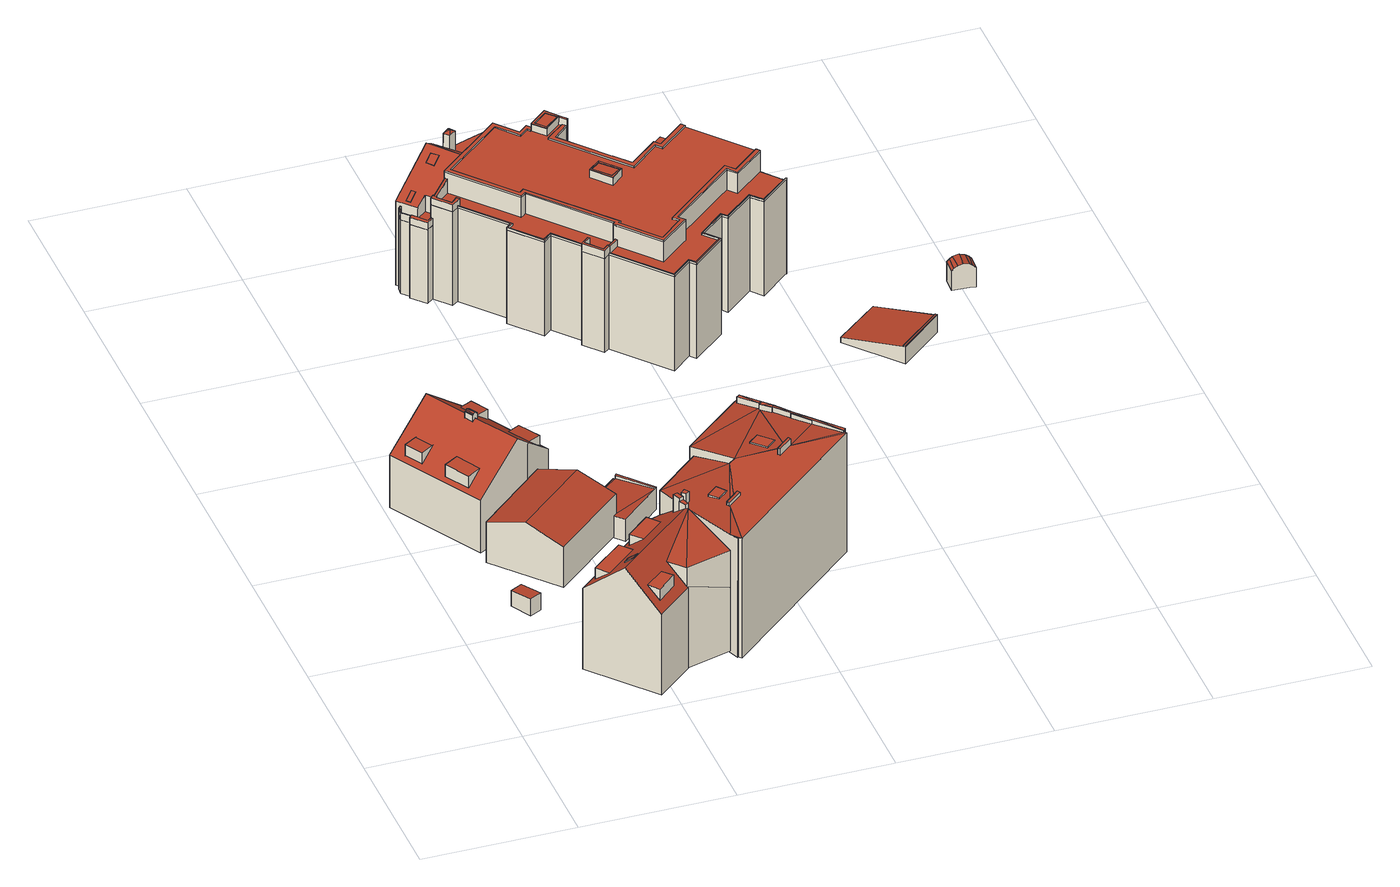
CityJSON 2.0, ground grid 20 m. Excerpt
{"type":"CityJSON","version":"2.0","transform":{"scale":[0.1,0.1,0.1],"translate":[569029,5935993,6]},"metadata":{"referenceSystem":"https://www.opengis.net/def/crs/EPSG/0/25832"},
"CityObjects":{
"building1":{"type":"Building","attributes":{"Grundfläche 2D":"5.182762","Grundhöhe NN":"8.304"},"geometry":[{"type":"Solid","lod":"3","boundaries":[[[[0,1,2,3]],[[4,5,3,2]],[[5,6,0,3]],[[6,7,1,0]],[[7,4,2,1]],[[7,6,5,4]]]],"semantics":{"surfaces":[{"type":"RoofSurface"},{"type":"WallSurface"},{"type":"GroundSurface"}],"values":[[0,1,1,1,1,2]]}}]},
"building2":{"type":"Building","attributes":{"Grundfläche 2D":"170.878745","Grundhöhe NN":"8.352"},"children":["building2-1","building2-2","building2-3"],"geometry":[{"type":"Solid","lod":"3","boundaries":[[[[8,9,10,11]],[[12,13,14,15]],[[16,17,18,19]],[[20,17,16,21]],[[19,22,16]],[[23,21,16,22,24]],[[25,26,27,28]],[[24,22,19,18,17,29,30,31,32,33,34,35,23],[36,15,14,37]],[[32,31,30,29,38,39,40,41,42],[27,43,44,28],[45,11,10,46]],[[9,46,10]],[[11,45,8]],[[9,8,45,46]],[[36,37,13,12]],[[37,14,13]],[[36,12,15]],[[35,21,23]],[[35,47,20,21]],[[20,47,17]],[[43,27,26]],[[25,28,44]],[[44,43,26,25]],[[34,33,48,49]],[[35,34,49,50]],[[47,35,50,51]],[[17,47,51,52]],[[40,39,38,29,17,52,53]],[[41,40,53,54]],[[42,41,54,55]],[[33,32,42,55,48]],[[48,55,54,53,52,51,50,49]]]],"semantics":{"surfaces":[{"type":"RoofSurface"},{"type":"WallSurface"},{"type":"GroundSurface"}],"values":[[0,0,0,0,0,0,0,0,0,1,1,1,1,1,1,1,1,1,1,1,1,1,1,1,1,1,1,1,1,2]]}}]},
"building2-1":{"type":"BuildingInstallation","parents":["building2"],"geometry":[{"type":"MultiSurface","lod":"3","boundaries":[[[56,57,58,59,60]],[[61,30,59,58]],[[30,17,60,59]],[[29,38,56,60,17]]],"semantics":{"surfaces":[{"type":"RoofSurface"},{"type":"WallSurface"}],"values":[0,1,1,1]}}]},
"building2-2":{"type":"BuildingInstallation","parents":["building2"],"geometry":[{"type":"MultiSurface","lod":"3","boundaries":[[[62,63,64,65,66]],[[39,67,64,63]],[[61,65,64,67]],[[58,57,56,62,66,65,61]],[[38,39,63,62,56]]],"semantics":{"surfaces":[{"type":"RoofSurface"},{"type":"WallSurface"}],"values":[0,1,1,1,1]}}]},
"building2-3":{"type":"BuildingInstallation","parents":["building2"],"geometry":[{"type":"MultiSurface","lod":"3","boundaries":[[[68,69,70,71]],[[71,70,72,73]],[[73,74,68,71]],[[74,75,69,68]],[[70,69,75,72]]],"semantics":{"surfaces":[{"type":"RoofSurface"},{"type":"WallSurface"}],"values":[0,1,1,1,1]}}]},
"building3":{"type":"Building","attributes":{"Grundfläche 2D":"189.753471","Grundhöhe NN":"7.131"},"children":["building3-1","building3-2","building3-3"],"geometry":[{"type":"Solid","lod":"3","boundaries":[[[[76,77,78,79]],[[80,81,82,83]],[[84,85,86,87,88,89],[79,78,90,91]],[[92,87,86,85,84,93,94],[82,95,96,83]],[[77,76,91,90]],[[78,77,90]],[[76,79,91]],[[82,81,95]],[[80,83,96]],[[81,80,96,95]],[[88,87,92,97,98]],[[89,88,98,99]],[[93,84,89,99,100]],[[94,93,100,101]],[[92,94,101,97]],[[97,101,100,99,98]]]],"semantics":{"surfaces":[{"type":"RoofSurface"},{"type":"WallSurface"},{"type":"GroundSurface"}],"values":[[0,0,0,0,1,1,1,1,1,1,1,1,1,1,1,2]]}}]},
"building3-1":{"type":"BuildingInstallation","parents":["building3"],"geometry":[{"type":"MultiSurface","lod":"3","boundaries":[[[102,103,104,105]],[[104,103,106]],[[102,105,107]],[[103,102,107,106]]],"semantics":{"surfaces":[{"type":"RoofSurface"},{"type":"WallSurface"}],"values":[0,1,1,1]}}]},
"building3-2":{"type":"BuildingInstallation","parents":["building3"],"geometry":[{"type":"MultiSurface","lod":"3","boundaries":[[[108,109,110,111]],[[112,109,108,113]],[[114,112,113,115]],[[116,117,114,115,118]],[[119,116,118,120]],[[121,119,120,122]],[[110,123,124,111]],[[111,124,125,126,85,127,128,122,120,118,115,113,108]],[[121,122,128,129]],[[119,121,129,86,130,131,132,123,110,109,112,114,117,116]]],"semantics":{"surfaces":[{"type":"RoofSurface"},{"type":"WallSurface"}],"values":[0,0,0,0,0,0,1,1,1,1]}}]},
"building3-3":{"type":"BuildingInstallation","parents":["building3"],"geometry":[{"type":"MultiSurface","lod":"3","boundaries":[[[133,134,135,136]],[[134,133,137,138]],[[135,134,138]],[[133,136,137]]],"semantics":{"surfaces":[{"type":"RoofSurface"},{"type":"WallSurface"}],"values":[0,1,1,1]}}]},
"building4":{"type":"Building","attributes":{"Grundfläche 2D":"133.566817","Grundhöhe NN":"7.983"},"geometry":[{"type":"Solid","lod":"3","boundaries":[[[[139,140,141,142]],[[140,143,144,141]],[[143,140,139,145,146]],[[144,143,146,147]],[[142,141,144,147,148]],[[139,142,148,145]],[[146,145,148,147]]]],"semantics":{"surfaces":[{"type":"RoofSurface"},{"type":"WallSurface"},{"type":"GroundSurface"}],"values":[[0,0,1,1,1,1,2]]}}]},
"building5":{"type":"Building","attributes":{"Grundfläche 2D":"39.916316","Grundhöhe NN":"7.990"},"children":["building5-1"],"geometry":[{"type":"Solid","lod":"3","boundaries":[[[[149,150,151,152,153,154,155]],[[154,156,155]],[[149,157,158,150]],[[149,155,159,147]],[[157,149,147,160]],[[158,157,160,161]],[[151,150,158,161,162]],[[152,151,162,163]],[[164,154,153,152,163,165]],[[156,154,164,166]],[[155,156,166,159]],[[159,166,164,165,163,162,161,160,147]]]],"semantics":{"surfaces":[{"type":"RoofSurface"},{"type":"WallSurface"},{"type":"GroundSurface"}],"values":[[0,0,0,1,1,1,1,1,1,1,1,2]]}}]},
"building5-1":{"type":"BuildingInstallation","parents":["building5"],"geometry":[{"type":"MultiSurface","lod":"3","boundaries":[[[167,168,169,170]],[[170,169,151,152]],[[167,170,152,153]],[[168,167,153,150]],[[169,168,150,151]]],"semantics":{"surfaces":[{"type":"RoofSurface"},{"type":"WallSurface"}],"values":[0,1,1,1,1]}}]},
"building6":{"type":"Building","attributes":{"Grundfläche 2D":"336.119196","Grundhöhe NN":"8.136"},"children":["building6-1","building6-2","building6-3","building6-4","building6-5","building6-6"],"geometry":[{"type":"Solid","lod":"3","boundaries":[[[[171,172,173,174,175,176]],[[177,178,179,180,181,174,173,172]],[[182,183,184,185,186,177,187,188,189]],[[180,179,177,186,185,184,190,191]],[[191,190,192,181,180]],[[178,177,179]],[[193,194,187]],[[195,196,197,182,198,187,194]],[[189,188,187,198,182]],[[182,197,183]],[[199,200,197]],[[200,183,197]],[[172,171,176,201,202]],[[177,172,202,203]],[[187,177,203,204]],[[193,187,204,205]],[[194,193,205,206]],[[196,195,194,206,207]],[[199,197,196,207,208]],[[200,199,208,209]],[[183,200,209,210]],[[184,183,210,211]],[[190,184,211,212]],[[192,190,212,213]],[[201,176,175,174,181,192,213,214]],[[203,202,201,214,213,212,211,210,209,208,207,206,205,204]]]],"semantics":{"surfaces":[{"type":"RoofSurface"},{"type":"WallSurface"},{"type":"GroundSurface"}],"values":[[0,0,0,0,0,0,0,0,0,0,0,0,1,1,1,1,1,1,1,1,1,1,1,1,1,2]]}}]},
"building6-1":{"type":"BuildingInstallation","parents":["building6"],"geometry":[{"type":"MultiSurface","lod":"3","boundaries":[[[215,216,217,218]],[[218,217,219,220]],[[215,218,220,221]],[[216,215,221,222]],[[217,216,222,219]]],"semantics":{"surfaces":[{"type":"RoofSurface"},{"type":"WallSurface"}],"values":[0,1,1,1,1]}}]},
"building6-2":{"type":"BuildingInstallation","parents":["building6"],"geometry":[{"type":"MultiSurface","lod":"3","boundaries":[[[223,224,225,226]],[[227,228,226,225]],[[223,226,228,229]],[[229,230,224,223]],[[225,224,230,227]]],"semantics":{"surfaces":[{"type":"RoofSurface"},{"type":"WallSurface"}],"values":[0,1,1,1,1]}}]},
"building6-3":{"type":"BuildingInstallation","parents":["building6"],"geometry":[{"type":"MultiSurface","lod":"3","boundaries":[[[231,232,233,234]],[[186,235,232,231,236,179]],[[235,237,233,232]],[[237,185,180,238,234,233]],[[238,236,231,234]]],"semantics":{"surfaces":[{"type":"RoofSurface"},{"type":"WallSurface"}],"values":[0,1,1,1,1]}}]},
"building6-4":{"type":"BuildingInstallation","parents":["building6"],"geometry":[{"type":"MultiSurface","lod":"3","boundaries":[[[239,240,241]],[[240,242,241]],[[243,242,240]],[[244,245,243]],[[245,242,243]],[[246,247,245]],[[247,248,245]],[[248,242,245]],[[249,250,251,247]],[[251,248,247]],[[249,252,253,254]],[[249,254,255,250]],[[250,255,256,257,258]],[[239,241,175,259]],[[243,240,239,259,173,260]],[[260,261,244,243]],[[261,178,262,246,245,244]],[[262,263,247,246]],[[249,247,263,264]],[[264,265,252,249]],[[253,252,265,266]],[[266,267,254,253]],[[256,255,254,267,191,268]],[[268,190,192,258,257,256]],[[248,251,250,258,192,181,174,175,241,242]]],"semantics":{"surfaces":[{"type":"RoofSurface"},{"type":"WallSurface"}],"values":[0,0,0,0,0,0,0,0,0,0,0,0,0,1,1,1,1,1,1,1,1,1,1,1,1]}}]},
"building6-5":{"type":"BuildingInstallation","parents":["building6"],"geometry":[{"type":"MultiSurface","lod":"3","boundaries":[[[269,270,271,272,273]],[[271,270,274,275]],[[276,273,272,271,275,277]],[[269,273,276,278]],[[270,269,278,274]]],"semantics":{"surfaces":[{"type":"RoofSurface"},{"type":"WallSurface"}],"values":[0,1,1,1,1]}}]},
"building6-6":{"type":"BuildingInstallation","parents":["building6"],"geometry":[{"type":"MultiSurface","lod":"3","boundaries":[[[279,280,281,282,283]],[[284,188,198,285,281,280]],[[285,286,282,281]],[[286,182,189,287,279,283,282]],[[287,284,280,279]]],"semantics":{"surfaces":[{"type":"RoofSurface"},{"type":"WallSurface"}],"values":[0,1,1,1,1]}}]},
"building7":{"type":"Building","attributes":{"Grundfläche 2D":"744.953699","Grundhöhe NN":"6.588"},"children":["building7-1","building7-2","building7-3","building7-4","building7-5","building7-6","building7-7","building7-8","building7-9","building7-10","building7-11","building7-12","building7-13","building7-14","building7-15","building7-16","building7-17","building7-18","building7-19","building7-20","building7-21"],"geometry":[{"type":"MultiSurface","lod":"3","boundaries":[[[288,289,290,291,292,293,294,295,296,297,298,299,300,301,302,303,304,305,306,307,308,309,310,311,312,313,314,315,316,317,318,319,320,321,322,323,324,325,326,327,328,329]],[[330,331,332,333,334,335,336,337,338,339,340,341,342,343]],[[344,345,346,347,348,349,350,351,352,353,354,355,356,357,358,359,360]],[[361,362,363,364,365,366,367,368,369,370,371,372,373,374,375,376,377,378,379,380,381,382,383,384,385,386,387,388,389,390,391,392]],[[393,394,395,396,397,398,399,400,401,402,403,404,405,406,407]],[[408,409,410,411,412,413,414,415,416,417,418,419,420,421,422,423,424,425,426,427,428,429,430,431,432,433,434,435,436,437,438,439,440,441,442,443,444,445,446,447,448,449,450,451,452,453,454,455,456,457]],[[458,459,460,461,462,463,464,465,466,467]],[[468,469,470]],[[469,471,472,470]],[[472,473,474,475,476,440,477,478,470]],[[461,479,480,481,463,462]],[[482,483,484,485,486,487,488]],[[370,369,305,304]],[[368,306,305,369]],[[368,367,307,306]],[[367,366,365,309,308,307]],[[310,309,365,364]],[[362,312,311,310,364,363]],[[313,312,362,361]],[[361,392,314,313]],[[391,315,314,392]],[[316,315,391,390]],[[390,389,317,316]],[[387,319,318,317,389,388]],[[387,386,320,319]],[[321,320,386,385]],[[384,322,321,385]],[[383,489,324,323]],[[489,490,325,324]],[[491,326,325,490]],[[491,492,327,326]],[[492,493,494,495,288,329,328,327]],[[495,496,497,290,289,288]],[[497,498,291,290]],[[498,499,292,291]],[[499,500,501,502,503,296,295,294,293,292]],[[503,504,505,298,297,296]],[[505,506,299,298]],[[506,507,300,299]],[[507,508,301,300]],[[508,509,302,301]],[[509,510,370,304,303,302]],[[376,375,337,336]],[[375,374,338,337]],[[374,373,339,338]],[[372,340,339,373]],[[371,341,340,372]],[[342,341,371,511]],[[511,512,343,342]],[[512,513,330,343]],[[513,514,331,330]],[[514,515,516,517,334,333,332,331]],[[517,377,335,334]],[[356,355,518,519]],[[357,356,519,520]],[[358,357,520,521]],[[359,358,521,522]],[[360,359,522,523]],[[344,360,523,524]],[[511,487,486,512]],[[512,486,485,513]],[[513,485,484,514]],[[525,481,480,479,517,516,515,514,484,483,526]],[[460,377,517,479,461]],[[377,460,459,378]],[[380,379,378,459,458,527]],[[527,458,467,528,380]],[[381,380,528,467,529,530,382]],[[396,383,382,530,531,397]],[[383,396,395,489]],[[489,395,394,490]],[[490,394,393,491]],[[468,470,478,492,491,393,407]],[[439,438,437,436,495,494,493,492,478,477]],[[497,496,495,436,435,434]],[[497,434,433,498]],[[498,433,432,499]],[[429,428,503,502,501,500,499,432,431,430]],[[426,505,504,503,428,427]],[[505,426,425,506]],[[506,425,424,507]],[[507,424,423,508]],[[508,423,422,509]],[[511,371,370,510,509,422,532,533,534,535,487]],[[398,397,531,536]],[[399,398,536,537]],[[401,400,399,537,538]],[[402,401,538,539]],[[403,402,539,540]],[[541,542,406,405,404,403,540,543]],[[420,419,418,544,545]],[[422,421,546,532]],[[421,420,545,546]],[[350,441,440,476,351]],[[441,350,349,442]],[[444,443,442,349,348,347]],[[344,524,547,448,447,446,445,444,347,346,345]],[[449,448,547,548]],[[450,449,548,549]],[[451,450,549,550]],[[452,451,550,551]],[[453,452,551,552]],[[454,453,552,553]],[[455,454,553,554]],[[456,455,554,555]],[[457,456,555,556]],[[408,457,556,557]],[[409,408,557,558]],[[410,409,558,559]],[[411,410,559,560]],[[412,411,560,561]],[[413,412,561,562]],[[414,413,562,563]],[[415,414,563,564]],[[416,415,564,565]],[[418,417,416,565,566,544]],[[467,466,567,529]],[[464,463,568,569]],[[466,465,570,567]],[[465,464,569,570]],[[571,471,469,468,407,406,542]],[[473,472,471,571,572]],[[355,354,353,474,473,572,518]],[[474,353,352,475]],[[475,352,351,476]],[[440,439,477]],[[488,487,535,573]],[[482,488,573,574]],[[483,482,574,526]],[[463,481,525,568]],[[560,559,558,557,556,555,554,553,552,551,550,549,548,547,524,523,522,521,520,519,518,572,571,542,541,543,540,539,538,537,536,531,530,529,567,570,569,568,525,526,574,573,535,534,533,532,546,545,544,566,565,564,563,562,561]]],"semantics":{"surfaces":[{"type":"RoofSurface"},{"type":"WallSurface"},{"type":"GroundSurface"}],"values":[0,0,0,0,0,0,0,0,0,0,0,0,1,1,1,1,1,1,1,1,1,1,1,1,1,1,1,1,1,1,1,1,1,1,1,1,1,1,1,1,1,1,1,1,1,1,1,1,1,1,1,1,1,1,1,1,1,1,1,1,1,1,1,1,1,1,1,1,1,1,1,1,1,1,1,1,1,1,1,1,1,1,1,1,1,1,1,1,1,1,1,1,1,1,1,1,1,1,1,1,1,1,1,1,1,1,1,1,1,1,1,1,1,1,1,1,1,1,1,1,1,1,1,1,1,1,1,1,1,1,2]}}]},
"building7-1":{"type":"BuildingInstallation","parents":["building7"],"geometry":[{"type":"MultiSurface","lod":"3","boundaries":[[[575,576,577,578]],[[579,580,581,582]],[[582,581,583,584]],[[584,583,585,586]],[[586,585,580,579]]],"semantics":{"surfaces":[{"type":"RoofSurface"},{"type":"WallSurface"}],"values":[0,1,1,1,1]}}]},
"building7-2":{"type":"BuildingInstallation","parents":["building7"],"geometry":[{"type":"MultiSurface","lod":"3","boundaries":[[[587,588,589,590]],[[590,589,578,577]],[[584,586,588,587]]],"semantics":{"surfaces":[{"type":"RoofSurface"},{"type":"WallSurface"}],"values":[0,1,1]}}]},
"building7-3":{"type":"BuildingInstallation","parents":["building7"],"geometry":[{"type":"MultiSurface","lod":"3","boundaries":[[[590,591,592,589,588,593,594,587]],[[586,579,593,588]],[[579,582,594,593]],[[582,584,587,594]],[[591,590,577,576]],[[592,591,576,575]],[[589,592,575,578]]],"semantics":{"surfaces":[{"type":"RoofSurface"},{"type":"WallSurface"}],"values":[0,1,1,1,1,1,1]}}]},
"building7-4":{"type":"BuildingInstallation","parents":["building7"],"geometry":[{"type":"MultiSurface","lod":"3","boundaries":[[[595,596,597,598,599,600,601,602]],[[598,603,604,599]],[[604,605,600,599]],[[605,606,601,600]],[[595,602,607,608]],[[596,595,608,609]],[[597,596,609,610]]],"semantics":{"surfaces":[{"type":"RoofSurface"},{"type":"WallSurface"}],"values":[0,1,1,1,1,1,1]}}]},
"building7-5":{"type":"BuildingInstallation","parents":["building7"],"geometry":[{"type":"MultiSurface","lod":"3","boundaries":[[[611,612,613,614]],[[615,616,614,613,612]],[[617,612,611]],[[617,618,619,616,615,612]],[[620,621,611,614]],[[621,622,617,611]],[[622,623,401,402,616,619,618,617]],[[402,403,620,614,616]]],"semantics":{"surfaces":[{"type":"RoofSurface"},{"type":"WallSurface"}],"values":[0,0,0,0,1,1,1,1]}}]},
"building7-6":{"type":"BuildingInstallation","parents":["building7"],"geometry":[{"type":"MultiSurface","lod":"3","boundaries":[[[624,625,626,627,628,629,630,631,632,633]],[[634,629,628,635,636]],[[630,629,634,637]],[[637,638,631,630]],[[638,639,632,631]],[[455,633,632,639,640,641,642,454]],[[455,456,624,633]],[[624,456,457,643,644,645,646,647,627,626,625]],[[647,635,628,627]]],"semantics":{"surfaces":[{"type":"RoofSurface"},{"type":"WallSurface"}],"values":[0,1,1,1,1,1,1,1,1]}}]},
"building7-7":{"type":"BuildingInstallation","parents":["building7"],"geometry":[{"type":"MultiSurface","lod":"3","boundaries":[[[648,649,650,651,652,653,642,641,654,655,656,657]],[[654,641,640,658]],[[655,654,658,659]],[[656,655,659,660]],[[657,656,660,661]],[[648,657,661,662]],[[449,450,650,649]],[[450,451,651,650]],[[451,452,652,651]],[[452,453,653,652]],[[453,454,642,653]]],"semantics":{"surfaces":[{"type":"RoofSurface"},{"type":"WallSurface"}],"values":[0,1,1,1,1,1,1,1,1,1,1]}}]},
"building7-8":{"type":"BuildingInstallation","parents":["building7"],"geometry":[{"type":"MultiSurface","lod":"3","boundaries":[[[663,664,665,666,667,668]],[[477,439,440,441,666,665]],[[668,669,438,664,663]],[[439,477,665,664,438]]],"semantics":{"surfaces":[{"type":"RoofSurface"},{"type":"WallSurface"}],"values":[0,1,1,1]}}]},
"building7-9":{"type":"BuildingInstallation","parents":["building7"],"geometry":[{"type":"MultiSurface","lod":"3","boundaries":[[[670,671,672,673,674,675,676,677,644,643,678,679,680,681,682,683,684,685,686,687,688,689,690]],[[457,408,678,643]],[[408,409,679,678]],[[409,410,680,679]],[[410,411,681,680]],[[411,412,682,681]],[[412,413,683,682]],[[413,414,684,683]],[[414,415,685,684]],[[415,416,686,685]],[[416,417,418,688,687,686]],[[418,419,689,688]],[[690,689,419,691]],[[670,690,691,692]],[[671,670,692,693]],[[672,671,693,694]],[[673,672,694,695]],[[674,673,695,696]],[[675,674,696,697]],[[676,675,697,698]],[[677,676,698,699]],[[644,677,699,645]]],"semantics":{"surfaces":[{"type":"RoofSurface"},{"type":"WallSurface"}],"values":[0,1,1,1,1,1,1,1,1,1,1,1,1,1,1,1,1,1,1,1,1,1]}}]},
"building7-10":{"type":"BuildingInstallation","parents":["building7"],"geometry":[{"type":"MultiSurface","lod":"3","boundaries":[[[700,701,635,647,702]],[[635,701,431,636]],[[646,429,702,647]],[[429,430,431,701,700,702]]],"semantics":{"surfaces":[{"type":"RoofSurface"},{"type":"WallSurface"}],"values":[0,1,1,1]}}]},
"building7-11":{"type":"BuildingInstallation","parents":["building7"],"geometry":[{"type":"MultiSurface","lod":"3","boundaries":[[[703,668,667,666,704,705,706,707,708,709,710,711,712,713,714,715]],[[441,442,704,666]],[[442,443,444,706,705,704]],[[444,445,446,447,448,710,709,708,707,706]],[[449,649,648,662,716,713,712,711,710,448]],[[716,717,714,713]],[[717,718,715,714]],[[703,715,718,719]],[[719,669,668,703]]],"semantics":{"surfaces":[{"type":"RoofSurface"},{"type":"WallSurface"}],"values":[0,1,1,1,1,1,1,1,1]}}]},
"building7-12":{"type":"BuildingInstallation","parents":["building7"],"geometry":[{"type":"MultiSurface","lod":"3","boundaries":[[[720,721,528,527]],[[458,527,528,467]],[[458,722,720,527]]],"semantics":{"surfaces":[{"type":"RoofSurface"},{"type":"WallSurface"}],"values":[0,1,1]}}]},
"building7-13":{"type":"BuildingInstallation","parents":["building7"],"geometry":[{"type":"MultiSurface","lod":"3","boundaries":[[[723,724,528,721,720,725,726,727,728,729,730]],[[726,725,731,732]],[[732,462,733,728,727,726]],[[463,464,730,729]],[[464,465,723,730]],[[465,466,724,723]],[[466,467,528,724]],[[725,720,722,731]]],"semantics":{"surfaces":[{"type":"RoofSurface"},{"type":"WallSurface"}],"values":[0,1,1,1,1,1,1,1]}}]},
"building7-14":{"type":"BuildingInstallation","parents":["building7"],"geometry":[{"type":"MultiSurface","lod":"3","boundaries":[[[734,735,736,737]],[[738,739,737,736]],[[739,740,734,737]],[[735,734,740,741]],[[736,735,741,738]]],"semantics":{"surfaces":[{"type":"RoofSurface"},{"type":"WallSurface"}],"values":[0,1,1,1,1]}}]},
"building7-15":{"type":"BuildingInstallation","parents":["building7"],"geometry":[{"type":"MultiSurface","lod":"3","boundaries":[[[742,743,744,745]],[[746,747,745,744]],[[742,745,747,748]],[[743,742,748,749]],[[749,746,744,743]]],"semantics":{"surfaces":[{"type":"RoofSurface"},{"type":"WallSurface"}],"values":[0,1,1,1,1]}}]},
"building7-16":{"type":"BuildingInstallation","parents":["building7"],"geometry":[{"type":"MultiSurface","lod":"3","boundaries":[[[729,728,750,751]],[[481,751,750,480]],[[481,463,729,751]],[[733,480,750,728]]],"semantics":{"surfaces":[{"type":"RoofSurface"},{"type":"WallSurface"}],"values":[0,1,1,1]}}]},
"building7-17":{"type":"BuildingInstallation","parents":["building7"],"geometry":[{"type":"MultiSurface","lod":"3","boundaries":[[[752,753,754,755,756,757,758,759]],[[757,756,760,761]],[[758,757,761,762]],[[759,758,762,354]],[[354,355,752,759]],[[355,356,753,752]],[[356,357,754,753]],[[357,358,755,754]]],"semantics":{"surfaces":[{"type":"RoofSurface"},{"type":"WallSurface"}],"values":[0,1,1,1,1,1,1,1]}}]},
"building7-18":{"type":"BuildingInstallation","parents":["building7"],"geometry":[{"type":"MultiSurface","lod":"3","boundaries":[[[763,764,765,766,767,756,755,768,769,770]],[[765,764,346,771]],[[772,767,766,765,771,773]],[[772,760,756,767]],[[358,359,768,755]],[[360,769,768,359]],[[360,344,770,769]],[[346,764,763,770,344,345]]],"semantics":{"surfaces":[{"type":"RoofSurface"},{"type":"WallSurface"}],"values":[0,1,1,1,1,1,1,1]}}]},
"building7-19":{"type":"BuildingInstallation","parents":["building7"],"geometry":[{"type":"MultiSurface","lod":"3","boundaries":[[[598,774,775,776,777,778]],[[377,378,776,775,774,779,376,336,335]],[[378,379,380,778,777,776]],[[381,603,598,778,380]]],"semantics":{"surfaces":[{"type":"RoofSurface"},{"type":"WallSurface"}],"values":[0,1,1,1]}}]},
"building7-20":{"type":"BuildingInstallation","parents":["building7"],"geometry":[{"type":"MultiSurface","lod":"3","boundaries":[[[602,601,598,597]],[[598,601,606,780,779,774]],[[602,597,610,607]]],"semantics":{"surfaces":[{"type":"RoofSurface"},{"type":"WallSurface"}],"values":[0,1,1]}}]},
"building7-21":{"type":"BuildingInstallation","parents":["building7"],"geometry":[{"type":"MultiSurface","lod":"3","boundaries":[[[607,610,609,608]],[[605,322,384,780,606]],[[603,381,382,604]],[[322,605,604,382,383,323]]],"semantics":{"surfaces":[{"type":"RoofSurface"},{"type":"WallSurface"}],"values":[0,1,1,1]}}]},
"building8":{"type":"Building","attributes":{"Grundfläche 2D":"66.468687","Grundhöhe NN":"7.474"},"children":["building8-1"],"geometry":[{"type":"Solid","lod":"3","boundaries":[[[[781,782,783,784,785,786]],[[782,781,787,788]],[[784,783,782,788,789]],[[785,784,789,790]],[[781,786,785,790,787]],[[789,788,787,790]]]],"semantics":{"surfaces":[{"type":"RoofSurface"},{"type":"WallSurface"},{"type":"GroundSurface"}],"values":[[0,1,1,1,1,2]]}}]},
"building8-1":{"type":"BuildingInstallation","parents":["building8"],"geometry":[{"type":"MultiSurface","lod":"3","boundaries":[[[791,792,793,794]],[[794,793,781,782]],[[791,794,782,783]],[[792,791,783,786]],[[793,792,786,781]]],"semantics":{"surfaces":[{"type":"RoofSurface"},{"type":"WallSurface"}],"values":[0,1,1,1,1]}}]},
"building9":{"type":"Building","attributes":{"Grundfläche 2D":"6.222109","Grundhöhe NN":"7.960"},"geometry":[{"type":"Solid","lod":"3","boundaries":[[[[795,796,797,798]],[[799,796,795,800]],[[801,799,800,802]],[[803,801,802,804]],[[805,803,804,806]],[[807,805,806,808]],[[798,797,809,810]],[[811,812,808,806,804,802,800,795,798,810,813]],[[807,808,812,814]],[[815,809,797,796,799,801,803,805,807,814,816]],[[816,814,812,811,813,810,809,815]]]],"semantics":{"surfaces":[{"type":"RoofSurface"},{"type":"WallSurface"},{"type":"GroundSurface"}],"values":[[0,0,0,0,0,0,1,1,1,1,2]]}}]}
},
"vertices":[
[99,216,48],[84,243,46],[69,235,46],[84,208,48],[69,235,23],[84,208,23],[99,216,23],[84,243,23],
[213,162,167],[182,135,167],[195,120,167],[226,147,167],[179,16,167],[204,38,167],[193,50,167],[168,29,167],[255,130,188],[256,133,189],[255,132,189],[254,130,188],[283,60,170],[222,43,170],[253,129,188],[204,63,170],[252,128,188],[163,119,167],[121,83,167],[134,68,167],[176,104,167],[255,135,191],[251,131,191],[190,79,191],[143,39,191],[176,1,141],[224,42,141],[222,43,143],[179,16,151],[204,38,151],[253,143,185],[249,153,176],[238,184,150],[231,192,141],[105,83,141],[121,83,151],[163,119,151],[213,162,151],[182,135,151],[283,60,116],[176,1,24],[224,42,24],[222,43,24],[283,60,24],[256,133,24],[238,184,24],[231,192,24],[105,83,24],
[253,143,196],[250,142,196],[247,141,196],[251,131,196],[256,133,196],[247,141,183],
[253,143,200],[249,153,200],[243,151,200],[247,141,200],[250,142,200],[243,151,174],
[160,75,178],[153,68,178],[161,59,189],[168,65,189],[161,59,188],[168,65,188],[160,75,177],[153,68,177],
[52,423,108],[70,391,108],[88,402,108],[70,434,108],[178,444,107],[162,472,107],[146,463,108],[162,435,108],[135,400,141],[102,458,141],[96,469,141],[64,525,141],[6,492,87],[77,367,87],[70,391,91],[52,423,91],[122,558,87],[151,409,126],[188,441,87],[162,472,92],[178,444,92],[122,558,11],[6,492,11],[77,367,11],[151,409,11],[188,441,11],
[138,515,107],[125,538,107],[108,529,108],[121,506,108],[125,538,92],[138,515,92],
[99,456,147],[93,467,147],[92,467,147],[98,456,147],[94,468,148],[100,457,148],[95,469,149],[102,458,149],[97,470,148],[96,469,149],[103,459,148],[98,470,147],[104,459,147],[99,471,147],[105,460,147],[92,467,137],[98,456,137],[100,457,139],[102,458,140],[104,459,139],[105,460,138],[99,471,138],[95,469,140],[94,468,139],[93,467,138],
[21,478,108],[34,455,108],[52,466,108],[39,489,108],[21,478,91],[34,455,91],
[72,334,79],[108,294,96],[202,377,96],[166,417,79],[142,255,79],[237,337,79],[72,334,20],[142,255,20],[237,337,20],[166,417,20],
[237,337,51],[297,368,52],[299,370,52],[263,411,48],[261,409,48],[260,408,48],[210,367,48],[259,410,48],[232,333,51],[243,320,52],[210,367,20],[232,333,20],[243,320,20],[299,370,20],[263,411,20],[260,408,20],[261,409,20],[259,410,20],
[261,409,53],[297,368,53],[299,370,53],[263,411,53],
[382,326,186],[301,256,187],[403,301,188],[408,303,188],[388,326,186],[386,329,186],[341,209,191],[405,298,188],[406,211,192],[412,211,192],[455,249,191],[303,117,192],[293,46,194],[483,211,194],[411,210,192],[404,210,192],[332,202,191],[314,133,192],[313,126,192],[481,213,194],[479,213,194],[483,216,194],[300,238,185],[238,184,185],[255,135,188],[256,133,188],[283,60,193],[305,125,192],[288,48,194],[289,49,194],[386,329,21],[301,256,21],[341,209,21],[332,202,21],[300,238,21],[238,184,21],[256,133,21],[288,48,21],[289,49,21],[293,46,21],[483,211,21],[481,213,21],[483,216,21],[388,326,21],
[296,136,193],[309,147,193],[300,159,193],[286,147,193],[300,159,190],[286,147,190],[296,136,191],[309,147,191],
[385,216,193],[398,227,193],[382,245,192],[369,234,192],[382,245,190],[369,234,190],[385,216,191],[398,227,191],
[411,216,201],[392,199,201],[394,196,201],[413,212,201],[392,199,192],[411,216,192],[394,196,192],[413,212,192],
[384,323,195],[403,301,196],[388,326,195],[408,303,196],[404,300,196],[404,299,196],[405,298,196],[415,287,196],[416,288,196],[419,291,196],[433,267,197],[455,249,196],[436,270,196],[432,267,197],[451,245,197],[451,246,197],[479,213,197],[480,213,197],[481,213,197],[483,216,197],[384,323,186],[404,300,188],[404,299,188],[415,287,189],[416,288,189],[433,267,190],[432,267,190],[451,245,191],[451,246,191],[480,213,194],
[257,143,203],[262,147,203],[258,153,203],[253,148,203],[252,148,203],[262,147,188],[258,153,188],[252,148,188],[253,148,188],[257,143,188],
[321,133,197],[319,137,197],[300,120,197],[302,117,197],[303,117,197],[319,137,192],[300,120,192],[302,117,192],[321,133,192],
[291,829,173],[295,832,173],[298,835,173],[378,742,173],[375,739,173],[377,737,173],[378,735,173],[379,735,173],[420,686,173],[455,716,173],[459,719,173],[452,727,173],[540,802,173],[550,790,173],[590,824,173],[587,828,173],[586,828,173],[550,797,173],[540,809,173],[445,727,173],[449,724,173],[452,720,173],[421,693,173],[383,738,173],[382,739,173],[385,741,173],[298,842,173],[292,837,173],[230,909,173],[309,976,173],[329,952,173],[332,948,173],[344,958,173],[347,954,173],[348,955,173],[351,958,173],[345,965,173],[333,955,173],[309,983,173],[222,909,173],[225,906,173],[226,905,173],[477,883,173],[439,851,173],[421,871,173],[420,872,173],[370,931,173],[390,949,173],[386,953,173],[361,932,173],[438,842,173],[476,876,173],[483,868,173],[523,902,173],[519,907,173],[483,876,173],[200,888,113],[199,889,113],[199,890,113],[198,890,113],[201,893,113],[203,894,113],[204,893,113],[214,902,113],[201,918,113],[188,907,113],[173,924,113],[172,925,113],[169,922,113],[168,911,113],[177,901,113],[175,899,113],[191,881,113],[385,741,171],[382,739,171],[383,738,171],[421,693,171],[452,720,171],[449,724,171],[445,727,171],[540,809,171],[550,797,171],[586,828,171],[523,902,171],[483,868,171],[476,876,171],[438,842,171],[361,932,171],[386,953,171],[390,949,171],[391,948,171],[391,949,171],[392,950,171],[385,958,171],[371,975,171],[351,958,171],[348,955,171],[347,954,171],[344,958,171],[332,948,171],[329,952,171],[309,976,171],[230,909,171],[292,837,171],[298,842,171],[309,983,144],[333,955,144],[345,965,144],[351,958,144],[356,962,144],[327,995,144],[321,1013,144],[283,1000,144],[257,991,144],[256,991,144],[254,990,144],[253,989,144],[242,985,144],[234,982,144],[265,946,144],[422,652,142],[448,675,142],[455,667,142],[499,705,142],[483,724,142],[516,752,142],[522,745,142],[561,778,142],[574,763,142],[613,797,142],[614,797,142],[613,798,142],[610,801,142],[610,800,142],[590,824,142],[550,790,142],[540,802,142],[452,727,142],[459,719,142],[455,716,142],[420,686,142],[379,735,142],[378,735,142],[377,737,142],[375,739,142],[378,742,142],[298,835,142],[295,832,142],[291,829,142],[226,905,142],[225,906,142],[223,909,142],[221,908,142],[204,893,142],[203,894,142],[201,893,142],[198,890,142],[199,890,142],[199,889,142],[200,888,142],[218,867,142],[226,873,142],[273,818,142],[266,811,142],[300,771,142],[311,781,142],[342,745,142],[335,739,142],[356,715,142],[363,721,142],[391,949,143],[391,948,143],[390,949,143],[378,939,143],[421,890,143],[431,879,143],[432,880,143],[407,909,143],[408,931,143],[392,950,143],[265,946,162],[234,982,161],[256,938,168],[232,984,161],[223,977,168],[168,930,128],[188,907,128],[201,918,137],[214,902,137],[223,909,143],[222,909,143],[370,931,143],[420,872,143],[421,871,143],[501,929,144],[426,865,144],[439,851,144],[477,883,144],[483,876,144],[519,907,144],[520,907,144],[345,965,171],[333,955,171],[309,983,171],[222,909,171],[225,906,171],[226,905,171],[291,829,171],[295,832,171],[298,835,171],[378,742,171],[375,739,171],[377,737,171],[378,735,171],[379,735,171],[420,686,171],[455,716,171],[459,719,171],[452,727,171],[540,802,171],[550,790,171],[590,824,171],[587,828,171],[519,907,171],[483,876,171],[477,883,171],[439,851,171],[421,871,171],[420,872,171],[370,931,171],[172,925,6],[169,922,6],[168,911,6],[177,901,6],[175,899,6],[191,881,6],[200,888,6],[421,871,6],[426,865,6],[391,949,145],[392,950,145],[392,950,6],[371,975,6],[356,962,6],[590,824,6],[587,828,6],[586,828,6],[519,907,6],[327,995,6],[321,1013,6],[257,991,6],[256,991,6],[254,990,6],[242,985,6],[234,982,6],[253,989,6],[614,797,6],[610,801,6],[610,800,6],[218,867,6],[226,873,6],[273,818,6],[266,811,6],[300,771,6],[311,781,6],[342,745,6],[335,739,6],[356,715,6],[363,721,6],[422,652,6],[448,675,6],[455,667,6],[499,705,6],[483,724,6],[516,752,6],[522,745,6],[561,778,6],[574,763,6],[613,797,6],[408,931,6],[431,879,6],[432,880,6],[407,909,6],[232,984,6],[168,930,6],[520,907,6],[501,929,6],
[384,841,182],[402,820,182],[415,830,182],[396,851,182],[381,841,182],[381,841,171],[402,816,171],[402,816,182],[418,830,171],[418,830,182],[397,854,171],[397,854,182],
[418,830,183],[397,854,183],[396,851,183],[415,830,183],
[402,820,183],[384,841,183],[381,841,183],[402,816,183],
[352,954,182],[371,970,182],[382,958,182],[385,958,182],[371,975,182],[348,955,182],[362,939,182],[363,942,182],[385,958,181],[371,975,181],[348,955,181],[362,939,181],[363,942,181],[352,954,181],[371,970,181],[382,958,181],
[253,977,172],[255,984,175],[253,984,174],[247,984,172],[255,986,174],[256,991,172],[262,984,172],[259,988,172],[257,991,172],[247,984,144],[253,977,144],[262,984,144],[259,988,144],
[356,715,154],[363,721,154],[364,722,154],[365,723,154],[363,725,154],[356,719,154],[339,739,154],[348,746,154],[346,748,154],[335,739,154],[356,719,142],[363,725,152],[363,725,142],[339,739,142],[348,746,142],[346,748,142],[343,746,142],[343,746,145],[342,745,145],[363,721,145],[364,722,145],[364,722,142],[365,723,142],[365,723,152],
[227,874,145],[226,873,145],[273,818,145],[266,811,145],[300,771,145],[311,781,145],[312,783,145],[300,774,145],[268,811,145],[276,817,145],[312,783,142],[300,774,142],[268,811,142],[276,817,142],[227,874,142],
[217,899,158],[225,906,163],[223,909,163],[204,893,152],[204,892,152],[206,890,152],[206,890,142],
[561,780,145],[522,747,145],[516,754,145],[481,724,145],[497,706,145],[455,670,145],[448,677,145],[422,655,145],[422,652,145],[448,675,145],[455,667,145],[499,705,145],[483,724,145],[516,752,145],[522,745,145],[561,778,145],[574,763,145],[613,797,145],[614,797,145],[613,798,145],[574,765,145],[574,765,142],[561,780,142],[522,747,142],[516,754,142],[481,724,142],[497,706,142],[455,670,142],[448,677,142],[422,655,142],
[378,735,152],[377,737,152],[379,735,152],
[205,888,152],[203,894,152],[201,893,152],[198,890,152],[199,890,152],[199,889,152],[200,888,152],[218,867,152],[226,873,152],[227,874,152],[230,877,152],[227,880,152],[219,872,152],[230,877,142],[227,880,142],[219,872,142],[205,888,142],
[393,947,145],[394,948,145],[393,947,143],
[407,909,145],[408,931,145],[406,931,145],[405,909,145],[421,890,145],[429,880,145],[431,879,145],[432,880,145],[406,931,143],[405,909,143],[429,880,143],
[222,945,157],[231,953,164],[223,961,164],[215,954,157],[223,961,163],[215,954,156],[222,945,156],[231,953,163],
[183,918,131],[192,926,138],[188,931,138],[179,923,131],[188,931,137],[179,923,130],[183,918,130],[192,926,137],
[420,872,145],[421,871,145],
[172,925,123],[169,922,123],[168,911,123],[177,901,123],[178,902,123],[169,912,123],[170,921,123],[173,924,123],[178,902,113],[169,912,113],[170,921,113],
[199,889,123],[199,890,123],[194,886,123],[193,886,123],[179,903,123],[175,899,123],[191,881,123],[200,888,123],[194,886,113],[179,903,113],[193,886,113],
[383,957,182],[390,949,182],[391,948,182],[391,949,182],[392,950,182],[383,957,171],
[362,939,171],
[681,562,40],[738,611,40],[736,613,40],[681,678,22],[623,630,22],[679,564,40],[681,562,15],[738,611,15],[681,678,15],[623,630,15],
[736,613,41],[679,564,41],[681,562,41],[738,611,41],
[783,680,51],[785,701,51],[782,701,48],[781,680,48],[789,701,54],[788,680,54],[797,700,56],[795,679,56],[804,700,54],[803,679,54],[809,699,51],[807,679,51],[812,699,48],[811,678,48],[782,701,20],[781,680,20],[807,679,20],[811,678,20],[803,679,20],[812,699,20],[804,700,20],[809,699,20]
]}
